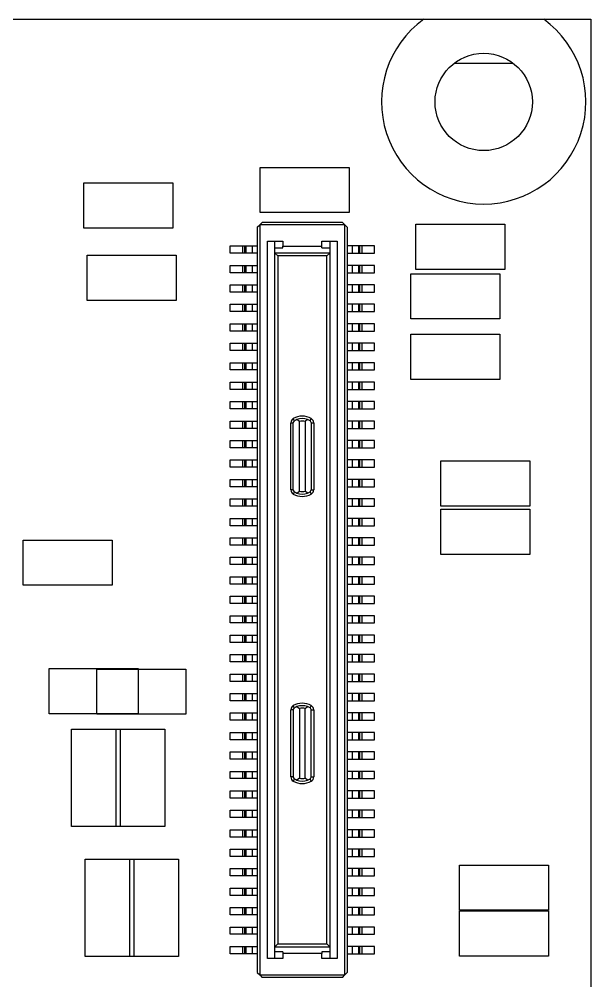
# Model space of a CAD drawing. Extents: x 5 to 415, y 3 to 292.
# Drawn here: x 76.32 to 88.07, y 184.78 to 204.54 of the extents above; entities that cross this region are included whole.
import ezdxf

# ---------------------------------------------------------------- set-up
doc = ezdxf.new("R2010")
doc.units = 0
doc.layers.get('0').update_dxf_attribs({"linetype": 'CONTINUOUS'})

msp = doc.modelspace()

# ---------------------------------------------------------------- linework, layer by layer
at = {"color": 7, "linetype": 'CONTINUOUS'}
for p, q in [((44.398, 204.544), (84.632, 204.544)), ((84.632, 204.544), (87.098, 204.544)), ((87.098, 204.544), (88.065, 204.544)), ((88.065, 204.544), (88.065, 174.544)), ((85.259, 203.639), (86.472, 203.639)), ((81.268, 201.499), (83.098, 201.499)), ((81.268, 200.569), (81.268, 201.499)), ((83.098, 201.499), (83.098, 200.569)), ((77.646, 200.249), (77.646, 201.179)), ((77.646, 201.179), (79.476, 201.179)), ((79.476, 201.179), (79.476, 200.249)), ((83.098, 200.569), (81.268, 200.569)), ((79.476, 200.249), (77.646, 200.249)), ((81.211, 200.269), (81.261, 200.319)), ((81.211, 200.269), (81.211, 184.949)), ((81.261, 200.319), (81.311, 200.369)), ((83.011, 200.319), (81.261, 200.319)), ((81.261, 200.319), (81.261, 184.899)), ((82.961, 200.369), (81.311, 200.369)), ((83.011, 200.319), (82.961, 200.369)), ((83.011, 184.899), (83.011, 200.319)), ((83.061, 200.269), (83.011, 200.319)), ((83.061, 200.269), (83.061, 184.949)), ((84.468, 200.33), (86.298, 200.33)), ((84.468, 199.4), (84.468, 200.33)), ((86.298, 200.33), (86.298, 199.4)), ((80.651, 199.734), (80.651, 199.884)), ((80.651, 199.884), (80.911, 199.884)), ((80.911, 199.734), (80.911, 199.884)), ((80.911, 199.884), (80.955, 199.884)), ((80.955, 199.734), (80.955, 199.884)), ((80.955, 199.884), (80.979, 199.884)), ((80.979, 199.884), (81.111, 199.884)), ((80.979, 199.884), (80.979, 199.734)), ((81.111, 199.734), (81.111, 199.884)), ((81.111, 199.884), (81.211, 199.884)), ((81.421, 199.979), (81.736, 199.979)), ((81.421, 185.239), (81.421, 199.979)), ((81.571, 185.239), (81.571, 199.979)), ((81.571, 199.844), (81.736, 199.844)), ((81.736, 199.979), (81.736, 199.879)), ((81.736, 199.879), (82.536, 199.879)), ((81.736, 199.844), (81.736, 199.879)), ((82.536, 199.979), (82.851, 199.979)), ((82.536, 199.879), (82.536, 199.979)), ((82.536, 199.844), (82.536, 199.879)), ((82.536, 199.844), (82.701, 199.844)), ((82.701, 199.979), (82.701, 185.239)), ((82.851, 199.979), (82.851, 185.239)), ((83.161, 199.884), (83.061, 199.884)), ((83.161, 199.884), (83.161, 199.734)), ((83.294, 199.884), (83.161, 199.884)), ((83.294, 199.884), (83.294, 199.734)), ((83.317, 199.884), (83.294, 199.884)), ((83.317, 199.734), (83.317, 199.884)), ((83.361, 199.884), (83.317, 199.884)), ((83.361, 199.884), (83.361, 199.734)), ((83.621, 199.884), (83.361, 199.884)), ((83.621, 199.734), (83.621, 199.884)), ((77.712, 199.695), (79.542, 199.695)), ((77.712, 198.765), (77.712, 199.695)), ((79.542, 199.695), (79.542, 198.765)), ((80.911, 199.734), (80.651, 199.734)), ((80.955, 199.734), (80.911, 199.734)), ((80.979, 199.734), (80.955, 199.734)), ((81.111, 199.734), (80.979, 199.734)), ((81.211, 199.734), (81.111, 199.734)), ((81.571, 199.74), (81.572, 199.738)), ((82.7, 199.738), (81.572, 199.738)), ((81.572, 199.738), (81.631, 199.679)), ((81.631, 199.679), (81.631, 185.539)), ((82.641, 199.679), (81.631, 199.679)), ((82.641, 199.679), (82.7, 199.738)), ((82.641, 185.539), (82.641, 199.679)), ((82.7, 199.738), (82.701, 199.74)), ((83.061, 199.734), (83.161, 199.734)), ((83.161, 199.734), (83.294, 199.734)), ((83.294, 199.734), (83.317, 199.734)), ((83.317, 199.734), (83.361, 199.734)), ((83.361, 199.734), (83.621, 199.734)), ((80.651, 199.334), (80.651, 199.484)), ((80.651, 199.484), (80.911, 199.484)), ((80.911, 199.334), (80.911, 199.484)), ((80.911, 199.484), (80.955, 199.484)), ((80.955, 199.334), (80.955, 199.484)), ((80.955, 199.484), (80.979, 199.484)), ((80.979, 199.484), (81.111, 199.484)), ((80.979, 199.484), (80.979, 199.334)), ((81.111, 199.334), (81.111, 199.484)), ((81.111, 199.484), (81.211, 199.484)), ((83.161, 199.484), (83.061, 199.484)), ((83.161, 199.484), (83.161, 199.334)), ((83.294, 199.484), (83.161, 199.484)), ((83.294, 199.484), (83.294, 199.334)), ((83.317, 199.484), (83.294, 199.484)), ((83.317, 199.334), (83.317, 199.484)), ((83.361, 199.484), (83.317, 199.484)), ((83.361, 199.484), (83.361, 199.334)), ((83.621, 199.484), (83.361, 199.484)), ((83.621, 199.334), (83.621, 199.484)), ((80.911, 199.334), (80.651, 199.334)), ((80.955, 199.334), (80.911, 199.334)), ((80.979, 199.334), (80.955, 199.334)), ((81.111, 199.334), (80.979, 199.334)), ((81.211, 199.334), (81.111, 199.334)), ((83.061, 199.334), (83.161, 199.334)), ((83.161, 199.334), (83.294, 199.334)), ((83.294, 199.334), (83.317, 199.334)), ((83.317, 199.334), (83.361, 199.334)), ((83.361, 199.334), (83.621, 199.334)), ((84.367, 199.314), (86.197, 199.314)), ((84.367, 198.384), (84.367, 199.314)), ((86.298, 199.4), (84.468, 199.4)), ((86.197, 199.314), (86.197, 198.384)), ((80.651, 198.934), (80.651, 199.084)), ((80.651, 199.084), (80.911, 199.084)), ((80.911, 198.934), (80.911, 199.084)), ((80.911, 199.084), (80.955, 199.084)), ((80.955, 198.934), (80.955, 199.084)), ((80.955, 199.084), (80.979, 199.084)), ((80.979, 199.084), (81.111, 199.084)), ((80.979, 199.084), (80.979, 198.934)), ((81.111, 198.934), (81.111, 199.084)), ((81.111, 199.084), (81.211, 199.084)), ((83.161, 199.084), (83.061, 199.084)), ((83.161, 199.084), (83.161, 198.934)), ((83.294, 199.084), (83.161, 199.084)), ((83.294, 199.084), (83.294, 198.934)), ((83.317, 199.084), (83.294, 199.084)), ((83.317, 198.934), (83.317, 199.084)), ((83.361, 199.084), (83.317, 199.084)), ((83.361, 199.084), (83.361, 198.934)), ((83.621, 199.084), (83.361, 199.084)), ((83.621, 198.934), (83.621, 199.084)), ((80.911, 198.934), (80.651, 198.934)), ((80.955, 198.934), (80.911, 198.934)), ((80.979, 198.934), (80.955, 198.934)), ((81.111, 198.934), (80.979, 198.934)), ((81.211, 198.934), (81.111, 198.934)), ((83.061, 198.934), (83.161, 198.934)), ((83.161, 198.934), (83.294, 198.934)), ((83.294, 198.934), (83.317, 198.934)), ((83.317, 198.934), (83.361, 198.934)), ((83.361, 198.934), (83.621, 198.934)), ((79.542, 198.765), (77.712, 198.765)), ((80.651, 198.534), (80.651, 198.684)), ((80.651, 198.684), (80.911, 198.684)), ((80.911, 198.534), (80.911, 198.684)), ((80.911, 198.684), (80.955, 198.684)), ((80.955, 198.534), (80.955, 198.684)), ((80.955, 198.684), (80.979, 198.684)), ((80.979, 198.684), (81.111, 198.684)), ((80.979, 198.684), (80.979, 198.534)), ((81.111, 198.534), (81.111, 198.684)), ((81.111, 198.684), (81.211, 198.684)), ((83.161, 198.684), (83.061, 198.684)), ((83.161, 198.684), (83.161, 198.534)), ((83.294, 198.684), (83.161, 198.684)), ((83.294, 198.684), (83.294, 198.534)), ((83.317, 198.684), (83.294, 198.684)), ((83.317, 198.534), (83.317, 198.684)), ((83.361, 198.684), (83.317, 198.684)), ((83.361, 198.684), (83.361, 198.534)), ((83.621, 198.684), (83.361, 198.684)), ((83.621, 198.534), (83.621, 198.684)), ((80.911, 198.534), (80.651, 198.534)), ((80.955, 198.534), (80.911, 198.534)), ((80.979, 198.534), (80.955, 198.534)), ((81.111, 198.534), (80.979, 198.534)), ((81.211, 198.534), (81.111, 198.534)), ((83.061, 198.534), (83.161, 198.534)), ((83.161, 198.534), (83.294, 198.534)), ((83.294, 198.534), (83.317, 198.534)), ((83.317, 198.534), (83.361, 198.534)), ((83.361, 198.534), (83.621, 198.534)), ((80.651, 198.134), (80.651, 198.284)), ((80.651, 198.284), (80.911, 198.284)), ((80.911, 198.134), (80.911, 198.284)), ((80.911, 198.284), (80.955, 198.284)), ((80.955, 198.134), (80.955, 198.284)), ((80.955, 198.284), (80.979, 198.284)), ((80.979, 198.284), (80.979, 198.134)), ((80.979, 198.284), (81.111, 198.284)), ((81.111, 198.134), (81.111, 198.284)), ((81.111, 198.284), (81.211, 198.284)), ((83.161, 198.284), (83.061, 198.284)), ((83.161, 198.284), (83.161, 198.134)), ((83.294, 198.284), (83.161, 198.284)), ((83.294, 198.284), (83.294, 198.134)), ((83.317, 198.284), (83.294, 198.284)), ((83.317, 198.134), (83.317, 198.284)), ((83.361, 198.284), (83.317, 198.284)), ((83.361, 198.284), (83.361, 198.134)), ((83.621, 198.284), (83.361, 198.284)), ((83.621, 198.134), (83.621, 198.284)), ((86.197, 198.384), (84.367, 198.384)), ((80.911, 198.134), (80.651, 198.134)), ((80.955, 198.134), (80.911, 198.134)), ((80.979, 198.134), (80.955, 198.134)), ((81.111, 198.134), (80.979, 198.134)), ((81.211, 198.134), (81.111, 198.134)), ((83.061, 198.134), (83.161, 198.134)), ((83.161, 198.134), (83.294, 198.134)), ((83.294, 198.134), (83.317, 198.134)), ((83.317, 198.134), (83.361, 198.134)), ((83.361, 198.134), (83.621, 198.134)), ((84.367, 198.07), (86.197, 198.07)), ((84.367, 197.14), (84.367, 198.07)), ((86.197, 198.07), (86.197, 197.14)), ((80.651, 197.734), (80.651, 197.884)), ((80.651, 197.884), (80.911, 197.884)), ((80.911, 197.734), (80.911, 197.884)), ((80.911, 197.884), (80.955, 197.884)), ((80.955, 197.734), (80.955, 197.884)), ((80.955, 197.884), (80.979, 197.884)), ((80.979, 197.884), (81.111, 197.884)), ((80.979, 197.884), (80.979, 197.734)), ((81.111, 197.734), (81.111, 197.884)), ((81.111, 197.884), (81.211, 197.884)), ((83.161, 197.884), (83.061, 197.884)), ((83.161, 197.884), (83.161, 197.734)), ((83.294, 197.884), (83.161, 197.884)), ((83.294, 197.884), (83.294, 197.734)), ((83.317, 197.884), (83.294, 197.884)), ((83.317, 197.734), (83.317, 197.884)), ((83.361, 197.884), (83.317, 197.884)), ((83.361, 197.884), (83.361, 197.734)), ((83.621, 197.884), (83.361, 197.884)), ((83.621, 197.734), (83.621, 197.884)), ((80.911, 197.734), (80.651, 197.734)), ((80.955, 197.734), (80.911, 197.734)), ((80.979, 197.734), (80.955, 197.734)), ((81.111, 197.734), (80.979, 197.734)), ((81.211, 197.734), (81.111, 197.734)), ((83.061, 197.734), (83.161, 197.734)), ((83.161, 197.734), (83.294, 197.734)), ((83.294, 197.734), (83.317, 197.734)), ((83.317, 197.734), (83.361, 197.734)), ((83.361, 197.734), (83.621, 197.734)), ((80.651, 197.334), (80.651, 197.484)), ((80.651, 197.484), (80.911, 197.484)), ((80.911, 197.334), (80.911, 197.484)), ((80.911, 197.484), (80.955, 197.484)), ((80.955, 197.334), (80.955, 197.484)), ((80.955, 197.484), (80.979, 197.484)), ((80.979, 197.484), (81.111, 197.484)), ((80.979, 197.484), (80.979, 197.334)), ((81.111, 197.334), (81.111, 197.484)), ((81.111, 197.484), (81.211, 197.484)), ((83.161, 197.484), (83.061, 197.484)), ((83.161, 197.484), (83.161, 197.334)), ((83.294, 197.484), (83.161, 197.484)), ((83.294, 197.484), (83.294, 197.334)), ((83.317, 197.484), (83.294, 197.484)), ((83.317, 197.334), (83.317, 197.484)), ((83.361, 197.484), (83.317, 197.484)), ((83.361, 197.484), (83.361, 197.334)), ((83.621, 197.484), (83.361, 197.484)), ((83.621, 197.334), (83.621, 197.484)), ((80.911, 197.334), (80.651, 197.334)), ((80.955, 197.334), (80.911, 197.334)), ((80.979, 197.334), (80.955, 197.334)), ((81.111, 197.334), (80.979, 197.334)), ((81.211, 197.334), (81.111, 197.334)), ((83.061, 197.334), (83.161, 197.334)), ((83.161, 197.334), (83.294, 197.334)), ((83.294, 197.334), (83.317, 197.334)), ((83.317, 197.334), (83.361, 197.334)), ((83.361, 197.334), (83.621, 197.334)), ((80.651, 196.934), (80.651, 197.084)), ((80.651, 197.084), (80.911, 197.084)), ((80.911, 196.934), (80.911, 197.084)), ((80.911, 197.084), (80.955, 197.084)), ((80.955, 196.934), (80.955, 197.084)), ((80.955, 197.084), (80.979, 197.084)), ((80.979, 197.084), (81.111, 197.084)), ((80.979, 197.084), (80.979, 196.934)), ((81.111, 196.934), (81.111, 197.084)), ((81.111, 197.084), (81.211, 197.084)), ((83.161, 197.084), (83.061, 197.084)), ((83.161, 197.084), (83.161, 196.934)), ((83.294, 197.084), (83.161, 197.084)), ((83.294, 197.084), (83.294, 196.934)), ((83.317, 197.084), (83.294, 197.084)), ((83.317, 196.934), (83.317, 197.084)), ((83.361, 197.084), (83.317, 197.084)), ((83.361, 197.084), (83.361, 196.934)), ((83.621, 197.084), (83.361, 197.084)), ((83.621, 196.934), (83.621, 197.084)), ((86.197, 197.14), (84.367, 197.14)), ((80.911, 196.934), (80.651, 196.934)), ((80.955, 196.934), (80.911, 196.934)), ((80.979, 196.934), (80.955, 196.934)), ((81.111, 196.934), (80.979, 196.934)), ((81.211, 196.934), (81.111, 196.934)), ((83.061, 196.934), (83.161, 196.934)), ((83.161, 196.934), (83.294, 196.934)), ((83.294, 196.934), (83.317, 196.934)), ((83.317, 196.934), (83.361, 196.934)), ((83.361, 196.934), (83.621, 196.934)), ((80.651, 196.534), (80.651, 196.684)), ((80.651, 196.684), (80.911, 196.684)), ((80.911, 196.534), (80.911, 196.684)), ((80.911, 196.684), (80.955, 196.684)), ((80.955, 196.534), (80.955, 196.684)), ((80.955, 196.684), (80.979, 196.684)), ((80.979, 196.684), (81.111, 196.684)), ((80.979, 196.684), (80.979, 196.534)), ((81.111, 196.534), (81.111, 196.684)), ((81.111, 196.684), (81.211, 196.684)), ((83.161, 196.684), (83.061, 196.684)), ((83.161, 196.684), (83.161, 196.534)), ((83.294, 196.684), (83.161, 196.684)), ((83.294, 196.684), (83.294, 196.534)), ((83.317, 196.684), (83.294, 196.684)), ((83.317, 196.534), (83.317, 196.684)), ((83.361, 196.684), (83.317, 196.684)), ((83.361, 196.684), (83.361, 196.534)), ((83.621, 196.684), (83.361, 196.684)), ((83.621, 196.534), (83.621, 196.684)), ((80.911, 196.534), (80.651, 196.534)), ((80.955, 196.534), (80.911, 196.534)), ((80.979, 196.534), (80.955, 196.534)), ((81.111, 196.534), (80.979, 196.534)), ((81.211, 196.534), (81.111, 196.534)), ((83.061, 196.534), (83.161, 196.534)), ((83.161, 196.534), (83.294, 196.534)), ((83.294, 196.534), (83.317, 196.534)), ((83.317, 196.534), (83.361, 196.534)), ((83.361, 196.534), (83.621, 196.534)), ((80.651, 196.134), (80.651, 196.284)), ((80.651, 196.284), (80.911, 196.284)), ((80.911, 196.134), (80.911, 196.284)), ((80.911, 196.284), (80.955, 196.284)), ((80.955, 196.134), (80.955, 196.284)), ((80.955, 196.284), (80.979, 196.284)), ((80.979, 196.284), (80.979, 196.134)), ((80.979, 196.284), (81.111, 196.284)), ((81.111, 196.134), (81.111, 196.284)), ((81.111, 196.284), (81.211, 196.284)), ((81.976, 196.291), (81.951, 196.334)), ((81.951, 196.248), (81.976, 196.291)), ((82.076, 196.277), (82.026, 196.315)), ((82.076, 194.841), (82.076, 196.277)), ((82.246, 196.315), (82.196, 196.277)), ((82.196, 196.277), (82.196, 194.841)), ((82.296, 196.291), (82.321, 196.334)), ((82.296, 196.291), (82.321, 196.248)), ((83.161, 196.284), (83.061, 196.284)), ((83.161, 196.284), (83.161, 196.134)), ((83.294, 196.284), (83.161, 196.284)), ((83.294, 196.284), (83.294, 196.134)), ((83.317, 196.284), (83.294, 196.284)), ((83.317, 196.134), (83.317, 196.284)), ((83.361, 196.284), (83.317, 196.284)), ((83.361, 196.284), (83.361, 196.134)), ((83.621, 196.284), (83.361, 196.284)), ((83.621, 196.134), (83.621, 196.284)), ((80.911, 196.134), (80.651, 196.134)), ((80.955, 196.134), (80.911, 196.134)), ((80.979, 196.134), (80.955, 196.134)), ((81.111, 196.134), (80.979, 196.134)), ((81.211, 196.134), (81.111, 196.134)), ((81.901, 196.248), (81.951, 196.248)), ((81.901, 194.87), (81.901, 196.248)), ((81.951, 194.87), (81.951, 196.248)), ((82.321, 196.248), (82.321, 194.87)), ((82.321, 196.248), (82.371, 196.248)), ((82.371, 196.248), (82.371, 194.87)), ((83.061, 196.134), (83.161, 196.134)), ((83.161, 196.134), (83.294, 196.134)), ((83.294, 196.134), (83.317, 196.134)), ((83.317, 196.134), (83.361, 196.134)), ((83.361, 196.134), (83.621, 196.134)), ((80.651, 195.734), (80.651, 195.884)), ((80.651, 195.884), (80.911, 195.884)), ((80.911, 195.734), (80.911, 195.884)), ((80.911, 195.884), (80.955, 195.884)), ((80.955, 195.734), (80.955, 195.884)), ((80.955, 195.884), (80.979, 195.884)), ((80.979, 195.884), (81.111, 195.884)), ((80.979, 195.884), (80.979, 195.734)), ((81.111, 195.734), (81.111, 195.884)), ((81.111, 195.884), (81.211, 195.884)), ((83.161, 195.884), (83.061, 195.884)), ((83.161, 195.884), (83.161, 195.734)), ((83.294, 195.884), (83.161, 195.884)), ((83.294, 195.884), (83.294, 195.734)), ((83.317, 195.884), (83.294, 195.884)), ((83.317, 195.734), (83.317, 195.884)), ((83.361, 195.884), (83.317, 195.884)), ((83.361, 195.884), (83.361, 195.734)), ((83.621, 195.884), (83.361, 195.884)), ((83.621, 195.734), (83.621, 195.884)), ((80.911, 195.734), (80.651, 195.734)), ((80.955, 195.734), (80.911, 195.734)), ((80.979, 195.734), (80.955, 195.734)), ((81.111, 195.734), (80.979, 195.734)), ((81.211, 195.734), (81.111, 195.734)), ((83.061, 195.734), (83.161, 195.734)), ((83.161, 195.734), (83.294, 195.734)), ((83.294, 195.734), (83.317, 195.734)), ((83.317, 195.734), (83.361, 195.734)), ((83.361, 195.734), (83.621, 195.734)), ((80.651, 195.334), (80.651, 195.484)), ((80.651, 195.484), (80.911, 195.484)), ((80.911, 195.334), (80.911, 195.484)), ((80.911, 195.484), (80.955, 195.484)), ((80.955, 195.334), (80.955, 195.484)), ((80.955, 195.484), (80.979, 195.484)), ((80.979, 195.484), (81.111, 195.484)), ((80.979, 195.484), (80.979, 195.334)), ((81.111, 195.334), (81.111, 195.484)), ((81.111, 195.484), (81.211, 195.484)), ((83.161, 195.484), (83.061, 195.484)), ((83.161, 195.484), (83.161, 195.334)), ((83.294, 195.484), (83.161, 195.484)), ((83.294, 195.484), (83.294, 195.334)), ((83.317, 195.484), (83.294, 195.484)), ((83.317, 195.334), (83.317, 195.484)), ((83.361, 195.484), (83.317, 195.484)), ((83.361, 195.484), (83.361, 195.334)), ((83.621, 195.484), (83.361, 195.484)), ((83.621, 195.334), (83.621, 195.484)), ((80.911, 195.334), (80.651, 195.334)), ((80.955, 195.334), (80.911, 195.334)), ((80.979, 195.334), (80.955, 195.334)), ((81.111, 195.334), (80.979, 195.334)), ((81.211, 195.334), (81.111, 195.334)), ((83.061, 195.334), (83.161, 195.334)), ((83.161, 195.334), (83.294, 195.334)), ((83.294, 195.334), (83.317, 195.334)), ((83.317, 195.334), (83.361, 195.334)), ((83.361, 195.334), (83.621, 195.334)), ((84.986, 195.464), (86.816, 195.464)), ((84.986, 194.534), (84.986, 195.464)), ((86.816, 195.464), (86.816, 194.534)), ((80.651, 194.934), (80.651, 195.084)), ((80.651, 195.084), (80.911, 195.084)), ((80.911, 194.934), (80.911, 195.084)), ((80.911, 195.084), (80.955, 195.084)), ((80.955, 194.934), (80.955, 195.084)), ((80.955, 195.084), (80.979, 195.084)), ((80.979, 195.084), (81.111, 195.084)), ((80.979, 195.084), (80.979, 194.934)), ((81.111, 194.934), (81.111, 195.084)), ((81.111, 195.084), (81.211, 195.084)), ((83.161, 195.084), (83.061, 195.084)), ((83.161, 195.084), (83.161, 194.934)), ((83.294, 195.084), (83.161, 195.084)), ((83.294, 195.084), (83.294, 194.934)), ((83.317, 195.084), (83.294, 195.084)), ((83.317, 194.934), (83.317, 195.084)), ((83.361, 195.084), (83.317, 195.084)), ((83.361, 195.084), (83.361, 194.934)), ((83.621, 195.084), (83.361, 195.084)), ((83.621, 194.934), (83.621, 195.084)), ((80.911, 194.934), (80.651, 194.934)), ((80.955, 194.934), (80.911, 194.934)), ((80.979, 194.934), (80.955, 194.934)), ((81.111, 194.934), (80.979, 194.934)), ((81.211, 194.934), (81.111, 194.934)), ((83.061, 194.934), (83.161, 194.934)), ((83.161, 194.934), (83.294, 194.934)), ((83.294, 194.934), (83.317, 194.934)), ((83.317, 194.934), (83.361, 194.934)), ((83.361, 194.934), (83.621, 194.934)), ((80.651, 194.534), (80.651, 194.684)), ((80.651, 194.684), (80.911, 194.684)), ((80.911, 194.534), (80.911, 194.684)), ((80.911, 194.684), (80.955, 194.684)), ((80.955, 194.534), (80.955, 194.684)), ((80.955, 194.684), (80.979, 194.684)), ((80.979, 194.684), (81.111, 194.684)), ((80.979, 194.684), (80.979, 194.534)), ((81.111, 194.534), (81.111, 194.684)), ((81.111, 194.684), (81.211, 194.684)), ((81.951, 194.87), (81.901, 194.87)), ((81.976, 194.827), (81.951, 194.87)), ((81.976, 194.827), (81.951, 194.784)), ((82.026, 194.804), (82.076, 194.841)), ((82.246, 194.804), (82.196, 194.841)), ((82.296, 194.827), (82.321, 194.87)), ((82.296, 194.827), (82.321, 194.784)), ((82.321, 194.87), (82.371, 194.87)), ((83.161, 194.684), (83.061, 194.684)), ((83.161, 194.684), (83.161, 194.534)), ((83.294, 194.684), (83.161, 194.684)), ((83.294, 194.684), (83.294, 194.534)), ((83.317, 194.684), (83.294, 194.684)), ((83.317, 194.534), (83.317, 194.684)), ((83.361, 194.684), (83.317, 194.684)), ((83.361, 194.684), (83.361, 194.534)), ((83.621, 194.684), (83.361, 194.684)), ((83.621, 194.534), (83.621, 194.684)), ((80.911, 194.534), (80.651, 194.534)), ((80.955, 194.534), (80.911, 194.534)), ((80.979, 194.534), (80.955, 194.534)), ((81.111, 194.534), (80.979, 194.534)), ((81.211, 194.534), (81.111, 194.534)), ((83.061, 194.534), (83.161, 194.534)), ((83.161, 194.534), (83.294, 194.534)), ((83.294, 194.534), (83.317, 194.534)), ((83.317, 194.534), (83.361, 194.534)), ((83.361, 194.534), (83.621, 194.534)), ((86.816, 194.534), (84.986, 194.534)), ((84.986, 193.543), (84.986, 194.473)), ((84.986, 194.473), (86.816, 194.473)), ((86.816, 194.473), (86.816, 193.543)), ((80.651, 194.134), (80.651, 194.284)), ((80.651, 194.284), (80.911, 194.284)), ((80.911, 194.134), (80.651, 194.134)), ((80.911, 194.134), (80.911, 194.284)), ((80.911, 194.284), (80.955, 194.284)), ((80.955, 194.134), (80.911, 194.134)), ((80.955, 194.134), (80.955, 194.284)), ((80.955, 194.284), (80.979, 194.284)), ((80.979, 194.134), (80.955, 194.134)), ((80.979, 194.284), (81.111, 194.284)), ((80.979, 194.284), (80.979, 194.134)), ((81.111, 194.134), (80.979, 194.134)), ((81.111, 194.134), (81.111, 194.284)), ((81.111, 194.284), (81.211, 194.284)), ((81.211, 194.134), (81.111, 194.134)), ((83.161, 194.284), (83.061, 194.284)), ((83.061, 194.134), (83.161, 194.134)), ((83.161, 194.284), (83.161, 194.134)), ((83.294, 194.284), (83.161, 194.284)), ((83.161, 194.134), (83.294, 194.134)), ((83.294, 194.284), (83.294, 194.134)), ((83.317, 194.284), (83.294, 194.284)), ((83.294, 194.134), (83.317, 194.134)), ((83.317, 194.134), (83.317, 194.284)), ((83.361, 194.284), (83.317, 194.284)), ((83.317, 194.134), (83.361, 194.134)), ((83.361, 194.284), (83.361, 194.134)), ((83.621, 194.284), (83.361, 194.284)), ((83.361, 194.134), (83.621, 194.134)), ((83.621, 194.134), (83.621, 194.284)), ((76.401, 192.908), (76.401, 193.838)), ((76.401, 193.838), (78.231, 193.838)), ((78.231, 193.838), (78.231, 192.908)), ((80.651, 193.734), (80.651, 193.884)), ((80.651, 193.884), (80.911, 193.884)), ((80.911, 193.734), (80.651, 193.734)), ((80.911, 193.734), (80.911, 193.884)), ((80.911, 193.884), (80.955, 193.884)), ((80.955, 193.734), (80.911, 193.734)), ((80.955, 193.734), (80.955, 193.884)), ((80.955, 193.884), (80.979, 193.884)), ((80.979, 193.734), (80.955, 193.734)), ((80.979, 193.884), (81.111, 193.884)), ((80.979, 193.884), (80.979, 193.734)), ((81.111, 193.734), (80.979, 193.734)), ((81.111, 193.734), (81.111, 193.884)), ((81.111, 193.884), (81.211, 193.884)), ((81.211, 193.734), (81.111, 193.734)), ((83.161, 193.884), (83.061, 193.884)), ((83.061, 193.734), (83.161, 193.734)), ((83.161, 193.884), (83.161, 193.734)), ((83.294, 193.884), (83.161, 193.884)), ((83.161, 193.734), (83.294, 193.734)), ((83.294, 193.884), (83.294, 193.734)), ((83.317, 193.884), (83.294, 193.884)), ((83.294, 193.734), (83.317, 193.734)), ((83.317, 193.734), (83.317, 193.884)), ((83.361, 193.884), (83.317, 193.884)), ((83.317, 193.734), (83.361, 193.734)), ((83.361, 193.884), (83.361, 193.734)), ((83.621, 193.884), (83.361, 193.884)), ((83.361, 193.734), (83.621, 193.734)), ((83.621, 193.734), (83.621, 193.884)), ((86.816, 193.543), (84.986, 193.543)), ((80.651, 193.334), (80.651, 193.484)), ((80.651, 193.484), (80.911, 193.484)), ((80.911, 193.334), (80.651, 193.334)), ((80.911, 193.334), (80.911, 193.484)), ((80.911, 193.484), (80.955, 193.484)), ((80.955, 193.334), (80.911, 193.334)), ((80.955, 193.334), (80.955, 193.484)), ((80.955, 193.484), (80.979, 193.484)), ((80.979, 193.334), (80.955, 193.334)), ((80.979, 193.484), (80.979, 193.334)), ((80.979, 193.484), (81.111, 193.484)), ((81.111, 193.334), (80.979, 193.334)), ((81.111, 193.334), (81.111, 193.484)), ((81.111, 193.484), (81.211, 193.484)), ((81.211, 193.334), (81.111, 193.334)), ((83.161, 193.484), (83.061, 193.484)), ((83.061, 193.334), (83.161, 193.334)), ((83.161, 193.484), (83.161, 193.334)), ((83.294, 193.484), (83.161, 193.484)), ((83.161, 193.334), (83.294, 193.334)), ((83.294, 193.484), (83.294, 193.334)), ((83.317, 193.484), (83.294, 193.484)), ((83.294, 193.334), (83.317, 193.334)), ((83.317, 193.334), (83.317, 193.484)), ((83.361, 193.484), (83.317, 193.484)), ((83.317, 193.334), (83.361, 193.334)), ((83.361, 193.484), (83.361, 193.334)), ((83.621, 193.484), (83.361, 193.484)), ((83.361, 193.334), (83.621, 193.334)), ((83.621, 193.334), (83.621, 193.484)), ((78.231, 192.908), (76.401, 192.908)), ((80.651, 192.934), (80.651, 193.084)), ((80.651, 193.084), (80.911, 193.084)), ((80.911, 192.934), (80.651, 192.934)), ((80.911, 192.934), (80.911, 193.084)), ((80.911, 193.084), (80.955, 193.084)), ((80.955, 192.934), (80.911, 192.934)), ((80.955, 192.934), (80.955, 193.084)), ((80.955, 193.084), (80.979, 193.084)), ((80.979, 192.934), (80.955, 192.934)), ((80.979, 193.084), (81.111, 193.084)), ((80.979, 193.084), (80.979, 192.934)), ((81.111, 192.934), (80.979, 192.934)), ((81.111, 192.934), (81.111, 193.084)), ((81.111, 193.084), (81.211, 193.084)), ((81.211, 192.934), (81.111, 192.934)), ((83.161, 193.084), (83.061, 193.084)), ((83.061, 192.934), (83.161, 192.934)), ((83.161, 193.084), (83.161, 192.934)), ((83.294, 193.084), (83.161, 193.084)), ((83.161, 192.934), (83.294, 192.934)), ((83.294, 193.084), (83.294, 192.934)), ((83.317, 193.084), (83.294, 193.084)), ((83.294, 192.934), (83.317, 192.934)), ((83.317, 192.934), (83.317, 193.084)), ((83.361, 193.084), (83.317, 193.084)), ((83.317, 192.934), (83.361, 192.934)), ((83.361, 193.084), (83.361, 192.934)), ((83.621, 193.084), (83.361, 193.084)), ((83.361, 192.934), (83.621, 192.934)), ((83.621, 192.934), (83.621, 193.084)), ((80.651, 192.534), (80.651, 192.684)), ((80.651, 192.684), (80.911, 192.684)), ((80.911, 192.534), (80.651, 192.534)), ((80.911, 192.534), (80.911, 192.684)), ((80.911, 192.684), (80.955, 192.684)), ((80.955, 192.534), (80.911, 192.534)), ((80.955, 192.534), (80.955, 192.684)), ((80.955, 192.684), (80.979, 192.684)), ((80.979, 192.534), (80.955, 192.534)), ((80.979, 192.684), (81.111, 192.684)), ((80.979, 192.684), (80.979, 192.534)), ((81.111, 192.534), (80.979, 192.534)), ((81.111, 192.534), (81.111, 192.684)), ((81.111, 192.684), (81.211, 192.684)), ((81.211, 192.534), (81.111, 192.534)), ((83.161, 192.684), (83.061, 192.684)), ((83.061, 192.534), (83.161, 192.534)), ((83.161, 192.684), (83.161, 192.534)), ((83.294, 192.684), (83.161, 192.684)), ((83.161, 192.534), (83.294, 192.534)), ((83.294, 192.684), (83.294, 192.534)), ((83.317, 192.684), (83.294, 192.684)), ((83.294, 192.534), (83.317, 192.534)), ((83.317, 192.534), (83.317, 192.684)), ((83.361, 192.684), (83.317, 192.684)), ((83.317, 192.534), (83.361, 192.534)), ((83.361, 192.684), (83.361, 192.534)), ((83.621, 192.684), (83.361, 192.684)), ((83.361, 192.534), (83.621, 192.534)), ((83.621, 192.534), (83.621, 192.684)), ((80.651, 192.134), (80.651, 192.284)), ((80.651, 192.284), (80.911, 192.284)), ((80.911, 192.134), (80.651, 192.134)), ((80.911, 192.134), (80.911, 192.284)), ((80.911, 192.284), (80.955, 192.284)), ((80.955, 192.134), (80.911, 192.134)), ((80.955, 192.134), (80.955, 192.284)), ((80.955, 192.284), (80.979, 192.284)), ((80.979, 192.134), (80.955, 192.134)), ((80.979, 192.284), (80.979, 192.134)), ((80.979, 192.284), (81.111, 192.284)), ((81.111, 192.134), (80.979, 192.134)), ((81.111, 192.134), (81.111, 192.284)), ((81.111, 192.284), (81.211, 192.284)), ((81.211, 192.134), (81.111, 192.134)), ((83.161, 192.284), (83.061, 192.284)), ((83.061, 192.134), (83.161, 192.134)), ((83.161, 192.284), (83.161, 192.134)), ((83.294, 192.284), (83.161, 192.284)), ((83.161, 192.134), (83.294, 192.134)), ((83.294, 192.284), (83.294, 192.134)), ((83.317, 192.284), (83.294, 192.284)), ((83.294, 192.134), (83.317, 192.134)), ((83.317, 192.134), (83.317, 192.284)), ((83.361, 192.284), (83.317, 192.284)), ((83.317, 192.134), (83.361, 192.134)), ((83.361, 192.284), (83.361, 192.134)), ((83.621, 192.284), (83.361, 192.284)), ((83.361, 192.134), (83.621, 192.134)), ((83.621, 192.134), (83.621, 192.284)), ((80.651, 191.734), (80.651, 191.884)), ((80.651, 191.884), (80.911, 191.884)), ((80.911, 191.734), (80.651, 191.734)), ((80.911, 191.734), (80.911, 191.884)), ((80.911, 191.884), (80.955, 191.884)), ((80.955, 191.734), (80.911, 191.734)), ((80.955, 191.734), (80.955, 191.884)), ((80.955, 191.884), (80.979, 191.884)), ((80.979, 191.734), (80.955, 191.734)), ((80.979, 191.884), (81.111, 191.884)), ((80.979, 191.884), (80.979, 191.734)), ((81.111, 191.734), (80.979, 191.734)), ((81.111, 191.734), (81.111, 191.884)), ((81.111, 191.884), (81.211, 191.884)), ((81.211, 191.734), (81.111, 191.734)), ((83.161, 191.884), (83.061, 191.884)), ((83.061, 191.734), (83.161, 191.734)), ((83.161, 191.884), (83.161, 191.734)), ((83.294, 191.884), (83.161, 191.884)), ((83.161, 191.734), (83.294, 191.734)), ((83.294, 191.884), (83.294, 191.734)), ((83.317, 191.884), (83.294, 191.884)), ((83.294, 191.734), (83.317, 191.734)), ((83.317, 191.734), (83.317, 191.884)), ((83.361, 191.884), (83.317, 191.884)), ((83.317, 191.734), (83.361, 191.734)), ((83.361, 191.884), (83.361, 191.734)), ((83.621, 191.884), (83.361, 191.884)), ((83.361, 191.734), (83.621, 191.734)), ((83.621, 191.734), (83.621, 191.884)), ((80.651, 191.334), (80.651, 191.484)), ((80.651, 191.484), (80.911, 191.484)), ((80.911, 191.334), (80.651, 191.334)), ((80.911, 191.334), (80.911, 191.484)), ((80.911, 191.484), (80.955, 191.484)), ((80.955, 191.334), (80.911, 191.334)), ((80.955, 191.334), (80.955, 191.484)), ((80.955, 191.484), (80.979, 191.484)), ((80.979, 191.334), (80.955, 191.334)), ((80.979, 191.484), (81.111, 191.484)), ((80.979, 191.484), (80.979, 191.334)), ((81.111, 191.334), (80.979, 191.334)), ((81.111, 191.334), (81.111, 191.484)), ((81.111, 191.484), (81.211, 191.484)), ((81.211, 191.334), (81.111, 191.334)), ((83.161, 191.484), (83.061, 191.484)), ((83.061, 191.334), (83.161, 191.334)), ((83.161, 191.484), (83.161, 191.334)), ((83.294, 191.484), (83.161, 191.484)), ((83.161, 191.334), (83.294, 191.334)), ((83.294, 191.484), (83.294, 191.334)), ((83.317, 191.484), (83.294, 191.484)), ((83.294, 191.334), (83.317, 191.334)), ((83.317, 191.334), (83.317, 191.484)), ((83.361, 191.484), (83.317, 191.484)), ((83.317, 191.334), (83.361, 191.334)), ((83.361, 191.484), (83.361, 191.334)), ((83.621, 191.484), (83.361, 191.484)), ((83.361, 191.334), (83.621, 191.334)), ((83.621, 191.334), (83.621, 191.484)), ((76.934, 190.266), (76.934, 191.196)), ((76.934, 191.196), (78.764, 191.196)), ((77.915, 191.186), (79.745, 191.186)), ((77.915, 190.256), (77.915, 191.186)), ((78.764, 191.196), (78.764, 190.266)), ((79.745, 191.186), (79.745, 190.256)), ((80.651, 190.934), (80.651, 191.084)), ((80.651, 191.084), (80.911, 191.084)), ((80.911, 190.934), (80.651, 190.934)), ((80.911, 190.934), (80.911, 191.084)), ((80.911, 191.084), (80.955, 191.084)), ((80.955, 190.934), (80.911, 190.934)), ((80.955, 190.934), (80.955, 191.084)), ((80.955, 191.084), (80.979, 191.084)), ((80.979, 190.934), (80.955, 190.934)), ((80.979, 191.084), (80.979, 190.934)), ((80.979, 191.084), (81.111, 191.084)), ((81.111, 190.934), (80.979, 190.934)), ((81.111, 190.934), (81.111, 191.084)), ((81.111, 191.084), (81.211, 191.084)), ((81.211, 190.934), (81.111, 190.934)), ((83.161, 191.084), (83.061, 191.084)), ((83.061, 190.934), (83.161, 190.934)), ((83.161, 191.084), (83.161, 190.934)), ((83.294, 191.084), (83.161, 191.084)), ((83.161, 190.934), (83.294, 190.934)), ((83.294, 191.084), (83.294, 190.934)), ((83.317, 191.084), (83.294, 191.084)), ((83.294, 190.934), (83.317, 190.934)), ((83.317, 190.934), (83.317, 191.084)), ((83.361, 191.084), (83.317, 191.084)), ((83.317, 190.934), (83.361, 190.934)), ((83.361, 191.084), (83.361, 190.934)), ((83.621, 191.084), (83.361, 191.084)), ((83.361, 190.934), (83.621, 190.934)), ((83.621, 190.934), (83.621, 191.084)), ((80.651, 190.534), (80.651, 190.684)), ((80.651, 190.684), (80.911, 190.684)), ((80.911, 190.534), (80.651, 190.534)), ((80.911, 190.534), (80.911, 190.684)), ((80.911, 190.684), (80.955, 190.684)), ((80.955, 190.534), (80.911, 190.534)), ((80.955, 190.534), (80.955, 190.684)), ((80.955, 190.684), (80.979, 190.684)), ((80.979, 190.534), (80.955, 190.534)), ((80.979, 190.684), (81.111, 190.684)), ((80.979, 190.684), (80.979, 190.534)), ((81.111, 190.534), (80.979, 190.534)), ((81.111, 190.534), (81.111, 190.684)), ((81.111, 190.684), (81.211, 190.684)), ((81.211, 190.534), (81.111, 190.534)), ((83.161, 190.684), (83.061, 190.684)), ((83.061, 190.534), (83.161, 190.534)), ((83.161, 190.684), (83.161, 190.534)), ((83.294, 190.684), (83.161, 190.684)), ((83.161, 190.534), (83.294, 190.534)), ((83.294, 190.684), (83.294, 190.534)), ((83.317, 190.684), (83.294, 190.684)), ((83.294, 190.534), (83.317, 190.534)), ((83.317, 190.534), (83.317, 190.684)), ((83.361, 190.684), (83.317, 190.684)), ((83.317, 190.534), (83.361, 190.534)), ((83.361, 190.684), (83.361, 190.534)), ((83.621, 190.684), (83.361, 190.684)), ((83.361, 190.534), (83.621, 190.534)), ((83.621, 190.534), (83.621, 190.684)), ((81.951, 190.348), (81.901, 190.348)), ((81.901, 188.97), (81.901, 190.348)), ((81.976, 190.391), (81.951, 190.434)), ((81.951, 190.348), (81.976, 190.391)), ((81.951, 190.348), (81.951, 188.97)), ((82.026, 190.415), (82.076, 190.377)), ((82.076, 190.377), (82.076, 188.941)), ((82.196, 190.377), (82.246, 190.415)), ((82.196, 188.941), (82.196, 190.377)), ((82.296, 190.391), (82.321, 190.434)), ((82.296, 190.391), (82.321, 190.348)), ((82.321, 188.97), (82.321, 190.348)), ((82.321, 190.348), (82.371, 190.348)), ((82.371, 190.348), (82.371, 188.97)), ((78.764, 190.266), (76.934, 190.266)), ((79.745, 190.256), (77.915, 190.256)), ((80.651, 190.134), (80.651, 190.284)), ((80.651, 190.284), (80.911, 190.284)), ((80.911, 190.134), (80.911, 190.284)), ((80.911, 190.284), (80.955, 190.284)), ((80.955, 190.134), (80.955, 190.284)), ((80.955, 190.284), (80.979, 190.284)), ((80.979, 190.284), (81.111, 190.284)), ((80.979, 190.284), (80.979, 190.134)), ((81.111, 190.134), (81.111, 190.284)), ((81.111, 190.284), (81.211, 190.284)), ((83.161, 190.284), (83.061, 190.284)), ((83.161, 190.284), (83.161, 190.134)), ((83.294, 190.284), (83.161, 190.284)), ((83.294, 190.284), (83.294, 190.134)), ((83.317, 190.284), (83.294, 190.284)), ((83.317, 190.134), (83.317, 190.284)), ((83.361, 190.284), (83.317, 190.284)), ((83.361, 190.284), (83.361, 190.134)), ((83.621, 190.284), (83.361, 190.284)), ((83.621, 190.134), (83.621, 190.284)), ((77.395, 187.948), (77.395, 189.948)), ((77.395, 189.948), (78.395, 189.948)), ((78.31, 187.948), (78.31, 189.948)), ((78.31, 189.948), (79.31, 189.948)), ((78.395, 189.948), (78.395, 187.948)), ((79.31, 189.948), (79.31, 187.948)), ((80.911, 190.134), (80.651, 190.134)), ((80.955, 190.134), (80.911, 190.134)), ((80.979, 190.134), (80.955, 190.134)), ((81.111, 190.134), (80.979, 190.134)), ((81.211, 190.134), (81.111, 190.134)), ((83.061, 190.134), (83.161, 190.134)), ((83.161, 190.134), (83.294, 190.134)), ((83.294, 190.134), (83.317, 190.134)), ((83.317, 190.134), (83.361, 190.134)), ((83.361, 190.134), (83.621, 190.134)), ((80.651, 189.734), (80.651, 189.884)), ((80.651, 189.884), (80.911, 189.884)), ((80.911, 189.734), (80.911, 189.884)), ((80.911, 189.884), (80.955, 189.884)), ((80.955, 189.734), (80.955, 189.884)), ((80.955, 189.884), (80.979, 189.884)), ((80.979, 189.884), (81.111, 189.884)), ((80.979, 189.884), (80.979, 189.734)), ((81.111, 189.734), (81.111, 189.884)), ((81.111, 189.884), (81.211, 189.884)), ((83.161, 189.884), (83.061, 189.884)), ((83.161, 189.884), (83.161, 189.734)), ((83.294, 189.884), (83.161, 189.884)), ((83.294, 189.884), (83.294, 189.734)), ((83.317, 189.884), (83.294, 189.884)), ((83.317, 189.734), (83.317, 189.884)), ((83.361, 189.884), (83.317, 189.884)), ((83.361, 189.884), (83.361, 189.734)), ((83.621, 189.884), (83.361, 189.884)), ((83.621, 189.734), (83.621, 189.884)), ((80.911, 189.734), (80.651, 189.734)), ((80.955, 189.734), (80.911, 189.734)), ((80.979, 189.734), (80.955, 189.734)), ((81.111, 189.734), (80.979, 189.734)), ((81.211, 189.734), (81.111, 189.734)), ((83.061, 189.734), (83.161, 189.734)), ((83.161, 189.734), (83.294, 189.734)), ((83.294, 189.734), (83.317, 189.734)), ((83.317, 189.734), (83.361, 189.734)), ((83.361, 189.734), (83.621, 189.734)), ((80.651, 189.334), (80.651, 189.484)), ((80.651, 189.484), (80.911, 189.484)), ((80.911, 189.334), (80.911, 189.484)), ((80.911, 189.484), (80.955, 189.484)), ((80.955, 189.334), (80.955, 189.484)), ((80.955, 189.484), (80.979, 189.484)), ((80.979, 189.484), (81.111, 189.484)), ((80.979, 189.484), (80.979, 189.334)), ((81.111, 189.334), (81.111, 189.484)), ((81.111, 189.484), (81.211, 189.484)), ((83.161, 189.484), (83.061, 189.484)), ((83.161, 189.484), (83.161, 189.334)), ((83.294, 189.484), (83.161, 189.484)), ((83.294, 189.484), (83.294, 189.334)), ((83.317, 189.484), (83.294, 189.484)), ((83.317, 189.334), (83.317, 189.484)), ((83.361, 189.484), (83.317, 189.484)), ((83.361, 189.484), (83.361, 189.334)), ((83.621, 189.484), (83.361, 189.484)), ((83.621, 189.334), (83.621, 189.484)), ((80.911, 189.334), (80.651, 189.334)), ((80.955, 189.334), (80.911, 189.334)), ((80.979, 189.334), (80.955, 189.334)), ((81.111, 189.334), (80.979, 189.334)), ((81.211, 189.334), (81.111, 189.334)), ((83.061, 189.334), (83.161, 189.334)), ((83.161, 189.334), (83.294, 189.334)), ((83.294, 189.334), (83.317, 189.334)), ((83.317, 189.334), (83.361, 189.334)), ((83.361, 189.334), (83.621, 189.334)), ((80.651, 188.934), (80.651, 189.084)), ((80.651, 189.084), (80.911, 189.084)), ((80.911, 188.934), (80.911, 189.084)), ((80.911, 189.084), (80.955, 189.084)), ((80.955, 188.934), (80.955, 189.084)), ((80.955, 189.084), (80.979, 189.084)), ((80.979, 189.084), (80.979, 188.934)), ((80.979, 189.084), (81.111, 189.084)), ((81.111, 188.934), (81.111, 189.084)), ((81.111, 189.084), (81.211, 189.084)), ((81.951, 188.97), (81.901, 188.97)), ((81.976, 188.927), (81.951, 188.97)), ((82.321, 188.97), (82.296, 188.927)), ((82.321, 188.97), (82.371, 188.97)), ((83.161, 189.084), (83.061, 189.084)), ((83.161, 189.084), (83.161, 188.934)), ((83.294, 189.084), (83.161, 189.084)), ((83.294, 189.084), (83.294, 188.934)), ((83.317, 189.084), (83.294, 189.084)), ((83.317, 188.934), (83.317, 189.084)), ((83.361, 189.084), (83.317, 189.084)), ((83.361, 189.084), (83.361, 188.934)), ((83.621, 189.084), (83.361, 189.084)), ((83.621, 188.934), (83.621, 189.084)), ((80.911, 188.934), (80.651, 188.934)), ((80.955, 188.934), (80.911, 188.934)), ((80.979, 188.934), (80.955, 188.934)), ((81.111, 188.934), (80.979, 188.934)), ((81.211, 188.934), (81.111, 188.934)), ((81.976, 188.927), (81.951, 188.884)), ((82.076, 188.941), (82.026, 188.904)), ((82.246, 188.904), (82.196, 188.941)), ((82.321, 188.884), (82.296, 188.927)), ((83.061, 188.934), (83.161, 188.934)), ((83.161, 188.934), (83.294, 188.934)), ((83.294, 188.934), (83.317, 188.934)), ((83.317, 188.934), (83.361, 188.934)), ((83.361, 188.934), (83.621, 188.934)), ((80.651, 188.534), (80.651, 188.684)), ((80.651, 188.684), (80.911, 188.684)), ((80.911, 188.534), (80.911, 188.684)), ((80.911, 188.684), (80.955, 188.684)), ((80.955, 188.534), (80.955, 188.684)), ((80.955, 188.684), (80.979, 188.684)), ((80.979, 188.684), (81.111, 188.684)), ((80.979, 188.684), (80.979, 188.534)), ((81.111, 188.534), (81.111, 188.684)), ((81.111, 188.684), (81.211, 188.684)), ((83.161, 188.684), (83.061, 188.684)), ((83.161, 188.684), (83.161, 188.534)), ((83.294, 188.684), (83.161, 188.684)), ((83.294, 188.684), (83.294, 188.534)), ((83.317, 188.684), (83.294, 188.684)), ((83.317, 188.534), (83.317, 188.684)), ((83.361, 188.684), (83.317, 188.684)), ((83.361, 188.684), (83.361, 188.534)), ((83.621, 188.684), (83.361, 188.684)), ((83.621, 188.534), (83.621, 188.684)), ((80.911, 188.534), (80.651, 188.534)), ((80.955, 188.534), (80.911, 188.534)), ((80.979, 188.534), (80.955, 188.534)), ((81.111, 188.534), (80.979, 188.534)), ((81.211, 188.534), (81.111, 188.534)), ((83.061, 188.534), (83.161, 188.534)), ((83.161, 188.534), (83.294, 188.534)), ((83.294, 188.534), (83.317, 188.534)), ((83.317, 188.534), (83.361, 188.534)), ((83.361, 188.534), (83.621, 188.534)), ((80.651, 188.134), (80.651, 188.284)), ((80.651, 188.284), (80.911, 188.284)), ((80.911, 188.134), (80.911, 188.284)), ((80.911, 188.284), (80.955, 188.284)), ((80.955, 188.134), (80.955, 188.284)), ((80.955, 188.284), (80.979, 188.284)), ((80.979, 188.284), (81.111, 188.284)), ((80.979, 188.284), (80.979, 188.134)), ((81.111, 188.134), (81.111, 188.284)), ((81.111, 188.284), (81.211, 188.284)), ((83.161, 188.284), (83.061, 188.284)), ((83.161, 188.284), (83.161, 188.134)), ((83.294, 188.284), (83.161, 188.284)), ((83.294, 188.284), (83.294, 188.134)), ((83.317, 188.284), (83.294, 188.284)), ((83.317, 188.134), (83.317, 188.284)), ((83.361, 188.284), (83.317, 188.284)), ((83.361, 188.284), (83.361, 188.134)), ((83.621, 188.284), (83.361, 188.284)), ((83.621, 188.134), (83.621, 188.284)), ((80.911, 188.134), (80.651, 188.134)), ((80.955, 188.134), (80.911, 188.134)), ((80.979, 188.134), (80.955, 188.134)), ((81.111, 188.134), (80.979, 188.134)), ((81.211, 188.134), (81.111, 188.134)), ((83.061, 188.134), (83.161, 188.134)), ((83.161, 188.134), (83.294, 188.134)), ((83.294, 188.134), (83.317, 188.134)), ((83.317, 188.134), (83.361, 188.134)), ((83.361, 188.134), (83.621, 188.134)), ((78.395, 187.948), (77.395, 187.948)), ((79.31, 187.948), (78.31, 187.948)), ((80.651, 187.734), (80.651, 187.884)), ((80.651, 187.884), (80.911, 187.884)), ((80.911, 187.734), (80.911, 187.884)), ((80.911, 187.884), (80.955, 187.884)), ((80.955, 187.734), (80.955, 187.884)), ((80.955, 187.884), (80.979, 187.884)), ((80.979, 187.884), (81.111, 187.884)), ((80.979, 187.884), (80.979, 187.734)), ((81.111, 187.734), (81.111, 187.884)), ((81.111, 187.884), (81.211, 187.884)), ((83.161, 187.884), (83.061, 187.884)), ((83.161, 187.884), (83.161, 187.734)), ((83.294, 187.884), (83.161, 187.884)), ((83.294, 187.884), (83.294, 187.734)), ((83.317, 187.884), (83.294, 187.884)), ((83.317, 187.734), (83.317, 187.884)), ((83.361, 187.884), (83.317, 187.884)), ((83.361, 187.884), (83.361, 187.734)), ((83.621, 187.884), (83.361, 187.884)), ((83.621, 187.734), (83.621, 187.884)), ((80.911, 187.734), (80.651, 187.734)), ((80.955, 187.734), (80.911, 187.734)), ((80.979, 187.734), (80.955, 187.734)), ((81.111, 187.734), (80.979, 187.734)), ((81.211, 187.734), (81.111, 187.734)), ((83.061, 187.734), (83.161, 187.734)), ((83.161, 187.734), (83.294, 187.734)), ((83.294, 187.734), (83.317, 187.734)), ((83.317, 187.734), (83.361, 187.734)), ((83.361, 187.734), (83.621, 187.734)), ((80.651, 187.334), (80.651, 187.484)), ((80.651, 187.484), (80.911, 187.484)), ((80.911, 187.334), (80.911, 187.484)), ((80.911, 187.484), (80.955, 187.484)), ((80.955, 187.334), (80.955, 187.484)), ((80.955, 187.484), (80.979, 187.484)), ((80.979, 187.484), (81.111, 187.484)), ((80.979, 187.484), (80.979, 187.334)), ((81.111, 187.334), (81.111, 187.484)), ((81.111, 187.484), (81.211, 187.484)), ((83.161, 187.484), (83.061, 187.484)), ((83.161, 187.484), (83.161, 187.334)), ((83.294, 187.484), (83.161, 187.484)), ((83.294, 187.484), (83.294, 187.334)), ((83.317, 187.484), (83.294, 187.484)), ((83.317, 187.334), (83.317, 187.484)), ((83.361, 187.484), (83.317, 187.484)), ((83.361, 187.484), (83.361, 187.334)), ((83.621, 187.484), (83.361, 187.484)), ((83.621, 187.334), (83.621, 187.484)), ((77.675, 185.281), (77.675, 187.281)), ((77.675, 187.281), (78.675, 187.281)), ((78.589, 185.281), (78.589, 187.281)), ((78.589, 187.281), (79.589, 187.281)), ((78.675, 187.281), (78.675, 185.281)), ((79.589, 187.281), (79.589, 185.281)), ((80.911, 187.334), (80.651, 187.334)), ((80.955, 187.334), (80.911, 187.334)), ((80.979, 187.334), (80.955, 187.334)), ((81.111, 187.334), (80.979, 187.334)), ((81.211, 187.334), (81.111, 187.334)), ((83.061, 187.334), (83.161, 187.334)), ((83.161, 187.334), (83.294, 187.334)), ((83.294, 187.334), (83.317, 187.334)), ((83.317, 187.334), (83.361, 187.334)), ((83.361, 187.334), (83.621, 187.334)), ((80.651, 186.934), (80.651, 187.084)), ((80.651, 187.084), (80.911, 187.084)), ((80.911, 186.934), (80.911, 187.084)), ((80.911, 187.084), (80.955, 187.084)), ((80.955, 186.934), (80.955, 187.084)), ((80.955, 187.084), (80.979, 187.084)), ((80.979, 187.084), (81.111, 187.084)), ((80.979, 187.084), (80.979, 186.934)), ((81.111, 186.934), (81.111, 187.084)), ((81.111, 187.084), (81.211, 187.084)), ((83.161, 187.084), (83.061, 187.084)), ((83.161, 187.084), (83.161, 186.934)), ((83.294, 187.084), (83.161, 187.084)), ((83.294, 187.084), (83.294, 186.934)), ((83.317, 187.084), (83.294, 187.084)), ((83.317, 186.934), (83.317, 187.084)), ((83.361, 187.084), (83.317, 187.084)), ((83.361, 187.084), (83.361, 186.934)), ((83.621, 187.084), (83.361, 187.084)), ((83.621, 186.934), (83.621, 187.084)), ((85.367, 187.158), (87.197, 187.158)), ((85.367, 186.228), (85.367, 187.158)), ((87.197, 187.158), (87.197, 186.228)), ((80.911, 186.934), (80.651, 186.934)), ((80.955, 186.934), (80.911, 186.934)), ((80.979, 186.934), (80.955, 186.934)), ((81.111, 186.934), (80.979, 186.934)), ((81.211, 186.934), (81.111, 186.934)), ((83.061, 186.934), (83.161, 186.934)), ((83.161, 186.934), (83.294, 186.934)), ((83.294, 186.934), (83.317, 186.934)), ((83.317, 186.934), (83.361, 186.934)), ((83.361, 186.934), (83.621, 186.934)), ((80.651, 186.534), (80.651, 186.684)), ((80.651, 186.684), (80.911, 186.684)), ((80.911, 186.534), (80.911, 186.684)), ((80.911, 186.684), (80.955, 186.684)), ((80.955, 186.534), (80.955, 186.684)), ((80.955, 186.684), (80.979, 186.684)), ((80.979, 186.684), (81.111, 186.684)), ((80.979, 186.684), (80.979, 186.534)), ((81.111, 186.534), (81.111, 186.684)), ((81.111, 186.684), (81.211, 186.684)), ((83.161, 186.684), (83.061, 186.684)), ((83.161, 186.684), (83.161, 186.534)), ((83.294, 186.684), (83.161, 186.684)), ((83.294, 186.684), (83.294, 186.534)), ((83.317, 186.684), (83.294, 186.684)), ((83.317, 186.534), (83.317, 186.684)), ((83.361, 186.684), (83.317, 186.684)), ((83.361, 186.684), (83.361, 186.534)), ((83.621, 186.684), (83.361, 186.684)), ((83.621, 186.534), (83.621, 186.684)), ((80.911, 186.534), (80.651, 186.534)), ((80.955, 186.534), (80.911, 186.534)), ((80.979, 186.534), (80.955, 186.534)), ((81.111, 186.534), (80.979, 186.534)), ((81.211, 186.534), (81.111, 186.534)), ((83.061, 186.534), (83.161, 186.534)), ((83.161, 186.534), (83.294, 186.534)), ((83.294, 186.534), (83.317, 186.534)), ((83.317, 186.534), (83.361, 186.534)), ((83.361, 186.534), (83.621, 186.534)), ((80.651, 186.134), (80.651, 186.284)), ((80.651, 186.284), (80.911, 186.284)), ((80.911, 186.134), (80.911, 186.284)), ((80.911, 186.284), (80.955, 186.284)), ((80.955, 186.134), (80.955, 186.284)), ((80.955, 186.284), (80.979, 186.284)), ((80.979, 186.284), (81.111, 186.284)), ((80.979, 186.284), (80.979, 186.134)), ((81.111, 186.134), (81.111, 186.284)), ((81.111, 186.284), (81.211, 186.284)), ((83.161, 186.284), (83.061, 186.284)), ((83.161, 186.284), (83.161, 186.134)), ((83.294, 186.284), (83.161, 186.284)), ((83.294, 186.284), (83.294, 186.134)), ((83.317, 186.284), (83.294, 186.284)), ((83.317, 186.134), (83.317, 186.284)), ((83.361, 186.284), (83.317, 186.284)), ((83.361, 186.284), (83.361, 186.134)), ((83.621, 186.284), (83.361, 186.284)), ((83.621, 186.134), (83.621, 186.284)), ((87.197, 186.228), (85.367, 186.228)), ((85.367, 185.288), (85.367, 186.218)), ((85.367, 186.218), (87.197, 186.218)), ((87.197, 186.218), (87.197, 185.288)), ((80.911, 186.134), (80.651, 186.134)), ((80.955, 186.134), (80.911, 186.134)), ((80.979, 186.134), (80.955, 186.134)), ((81.111, 186.134), (80.979, 186.134)), ((81.211, 186.134), (81.111, 186.134)), ((83.061, 186.134), (83.161, 186.134)), ((83.161, 186.134), (83.294, 186.134)), ((83.294, 186.134), (83.317, 186.134)), ((83.317, 186.134), (83.361, 186.134)), ((83.361, 186.134), (83.621, 186.134)), ((80.651, 185.734), (80.651, 185.884)), ((80.651, 185.884), (80.911, 185.884)), ((80.911, 185.734), (80.911, 185.884)), ((80.911, 185.884), (80.955, 185.884)), ((80.955, 185.734), (80.955, 185.884)), ((80.955, 185.884), (80.979, 185.884)), ((80.979, 185.884), (81.111, 185.884)), ((80.979, 185.884), (80.979, 185.734)), ((81.111, 185.734), (81.111, 185.884)), ((81.111, 185.884), (81.211, 185.884)), ((83.161, 185.884), (83.061, 185.884)), ((83.161, 185.884), (83.161, 185.734)), ((83.294, 185.884), (83.161, 185.884)), ((83.294, 185.884), (83.294, 185.734)), ((83.317, 185.884), (83.294, 185.884)), ((83.317, 185.734), (83.317, 185.884)), ((83.361, 185.884), (83.317, 185.884)), ((83.361, 185.884), (83.361, 185.734)), ((83.621, 185.884), (83.361, 185.884)), ((83.621, 185.734), (83.621, 185.884)), ((80.911, 185.734), (80.651, 185.734)), ((80.955, 185.734), (80.911, 185.734)), ((80.979, 185.734), (80.955, 185.734)), ((81.111, 185.734), (80.979, 185.734)), ((81.211, 185.734), (81.111, 185.734)), ((83.061, 185.734), (83.161, 185.734)), ((83.161, 185.734), (83.294, 185.734)), ((83.294, 185.734), (83.317, 185.734)), ((83.317, 185.734), (83.361, 185.734)), ((83.361, 185.734), (83.621, 185.734)), ((80.651, 185.334), (80.651, 185.484)), ((80.651, 185.484), (80.911, 185.484)), ((80.911, 185.334), (80.911, 185.484)), ((80.911, 185.484), (80.955, 185.484)), ((80.955, 185.334), (80.955, 185.484)), ((80.955, 185.484), (80.979, 185.484)), ((80.979, 185.484), (81.111, 185.484)), ((80.979, 185.484), (80.979, 185.334)), ((81.111, 185.334), (81.111, 185.484)), ((81.111, 185.484), (81.211, 185.484)), ((81.572, 185.48), (81.571, 185.479)), ((81.572, 185.48), (81.631, 185.539)), ((81.572, 185.48), (82.7, 185.48)), ((81.631, 185.539), (82.641, 185.539)), ((82.7, 185.48), (82.641, 185.539)), ((82.701, 185.479), (82.7, 185.48)), ((83.161, 185.484), (83.061, 185.484)), ((83.161, 185.484), (83.161, 185.334)), ((83.294, 185.484), (83.161, 185.484)), ((83.294, 185.484), (83.294, 185.334)), ((83.317, 185.484), (83.294, 185.484)), ((83.317, 185.334), (83.317, 185.484)), ((83.361, 185.484), (83.317, 185.484)), ((83.361, 185.484), (83.361, 185.334)), ((83.621, 185.484), (83.361, 185.484)), ((83.621, 185.334), (83.621, 185.484)), ((78.675, 185.281), (77.675, 185.281)), ((79.589, 185.281), (78.589, 185.281)), ((80.911, 185.334), (80.651, 185.334)), ((80.955, 185.334), (80.911, 185.334)), ((80.979, 185.334), (80.955, 185.334)), ((81.111, 185.334), (80.979, 185.334)), ((81.211, 185.334), (81.111, 185.334)), ((81.736, 185.239), (81.421, 185.239)), ((81.736, 185.374), (81.571, 185.374)), ((81.736, 185.374), (81.736, 185.339)), ((81.736, 185.339), (81.736, 185.239)), ((82.536, 185.339), (81.736, 185.339)), ((82.701, 185.374), (82.536, 185.374)), ((82.536, 185.374), (82.536, 185.339)), ((82.536, 185.239), (82.536, 185.339)), ((82.851, 185.239), (82.536, 185.239)), ((83.061, 185.334), (83.161, 185.334)), ((83.161, 185.334), (83.294, 185.334)), ((83.294, 185.334), (83.317, 185.334)), ((83.317, 185.334), (83.361, 185.334)), ((83.361, 185.334), (83.621, 185.334)), ((87.197, 185.288), (85.367, 185.288)), ((81.211, 184.949), (81.261, 184.899)), ((81.261, 184.899), (83.011, 184.899)), ((81.261, 184.899), (81.311, 184.849)), ((82.961, 184.849), (81.311, 184.849)), ((82.961, 184.849), (83.011, 184.899)), ((83.011, 184.899), (83.061, 184.949))]:
    msp.add_line(p, q, dxfattribs=at)
msp.add_circle((85.865, 202.844), 1, dxfattribs=at)
for centre, radius, start, end in [((85.865, 202.844), 2.1, 125.9506, 54.0494), ((81.998, 196.25), 0.0968, 118.9104, 181.0896), ((82.136, 196.015), 0.37, 59.9618, 120.0382), ((82.136, 196.014), 0.32, 110.1055, 120), ((82.136, 196.014), 0.32, 69.8945, 110.1055), ((82.136, 196.014), 0.27, 77.1604, 102.8396), ((82.136, 196.014), 0.32, 60, 69.8945), ((82.274, 196.25), 0.0968, 358.9104, 61.0896), ((81.998, 194.868), 0.0968, 178.9104, 241.0896), ((82.136, 195.104), 0.37, 239.9618, 300.0382), ((82.136, 195.104), 0.32, 240, 249.8945), ((82.136, 195.104), 0.32, 249.8945, 290.1055), ((82.136, 195.104), 0.27, 257.1604, 282.8396), ((82.136, 195.104), 0.32, 290.1055, 300), ((82.274, 194.868), 0.0968, 298.9104, 1.0896), ((81.998, 190.35), 0.0968, 118.9104, 181.0896), ((82.136, 190.115), 0.37, 59.9618, 120.0382), ((82.136, 190.114), 0.32, 110.1055, 120), ((82.136, 190.114), 0.32, 69.8945, 110.1055), ((82.136, 190.114), 0.27, 77.1604, 102.8396), ((82.136, 190.114), 0.32, 60, 69.8945), ((82.274, 190.35), 0.0968, 358.9104, 61.0896), ((81.998, 188.968), 0.0968, 178.9104, 241.0896), ((82.274, 188.968), 0.0968, 298.9104, 1.0896), ((82.136, 189.204), 0.37, 239.9618, 300.0382), ((82.136, 189.204), 0.32, 240, 249.8945), ((82.136, 189.204), 0.32, 249.8945, 290.1055), ((82.136, 189.204), 0.27, 257.1604, 282.8396), ((82.136, 189.204), 0.32, 290.1055, 300)]:
    msp.add_arc(centre, radius, start, end, dxfattribs=at)

doc.saveas('drawing.dxf')
